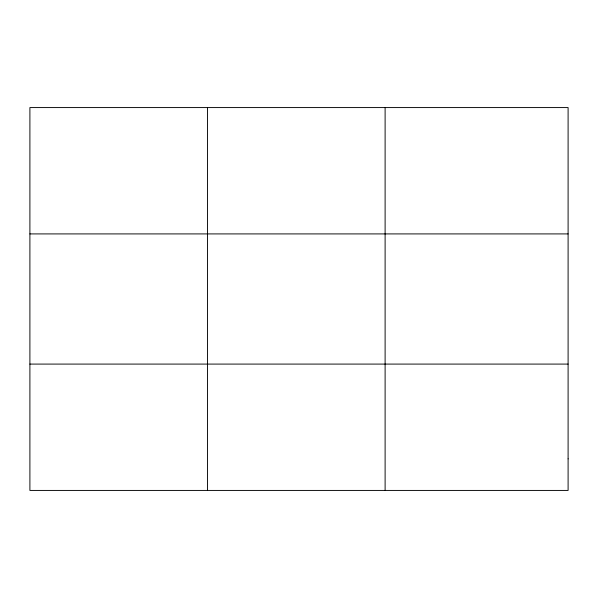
<?xml version="1.0" encoding="UTF-8"?>
<svg xmlns="http://www.w3.org/2000/svg" width="598" height="598" viewBox="0 0 598 598"><rect width="100%" height="100%" fill="white"/><g stroke="black" fill="none" stroke-linecap="round" stroke-linejoin="round"><path stroke-width="0.9" d="M207.506 490.427L207.506 107.573M385.112 490.427L385.112 107.573M29.9 233.915L568.1 233.915M29.9 364.085L568.1 364.085M568.1 458.845L568.1 490.427L29.9 490.427L29.9 107.573L568.1 107.573L568.1 458.845"/></g></svg>
